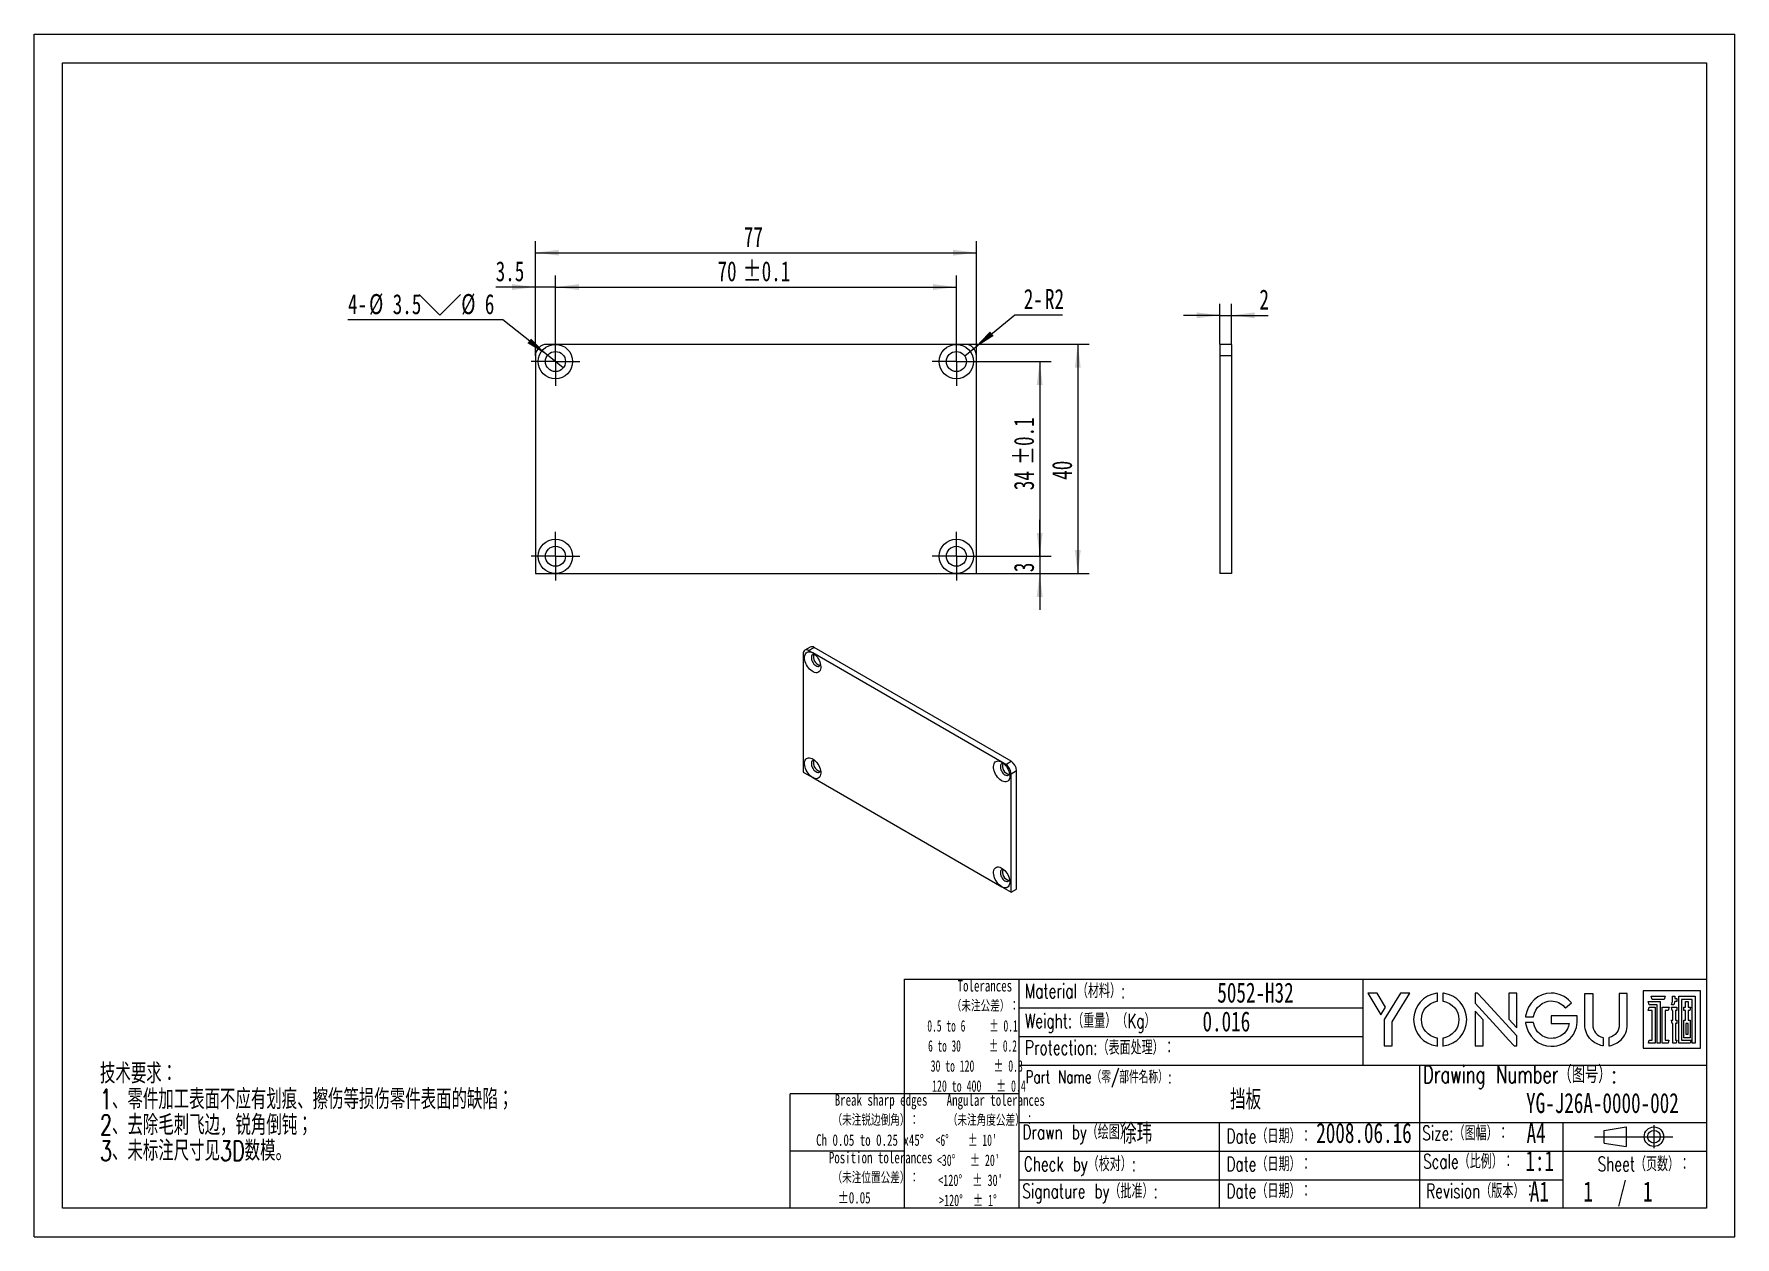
# Model space of a CAD drawing. Extents: x 0 to 297, y 0 to 210.
import ezdxf

# ---------------------------------------------------------------- set-up
doc = ezdxf.new("R2010")
doc.units = 0
doc.linetypes.add('SLD-中心线', pattern=[34.29, 30.48, -1.27, 1.27, -1.27])
doc.linetypes.add('SLD-实线', pattern=[0])
doc.layers.get('0').update_dxf_attribs({"linetype": 'CONTINUOUS'})
for name, color, linetype in [('YG-LOGO-A0', 179, 'SLD-实线'), ('中心线层', 7, 'SLD-中心线'), ('图框', 7, 'SLD-实线'), ('标注层', 7, 'SLD-实线')]:
    doc.layers.add(name, color=color, linetype=linetype)
doc.styles.add('SLDTEXTSTYLE0', font='TXT', dxfattribs={"width": 0.7, "bigfont": 'bigfont'})
doc.styles.add('SLDTEXTSTYLE1', font='TXT', dxfattribs={"width": 0.7})
doc.styles.add('SLDTEXTSTYLE2', font='TXT', dxfattribs={"width": 0.616667})
doc.styles.add('SLDTEXTSTYLE3', font='TXT', dxfattribs={"width": 0.633333})
doc.styles.add('SLDTEXTSTYLE4', font='TXT', dxfattribs={"width": 0.65})
doc.styles.add('SLDTEXTSTYLE5', font='TXT', dxfattribs={"width": 0.645455})
doc.styles.add('SLDTEXTSTYLE6', font='TXT', dxfattribs={"width": 0.611111})
doc.styles.add('SLDTEXTSTYLE7', font='TXT', dxfattribs={"width": 0.6})
doc.styles.add('SLDTEXTSTYLE8', font='TXT', dxfattribs={"width": 0.622222})
doc.dimstyles.new('SLDDIMSTYLE0', dxfattribs={"dimtxt": 3.5, "dimasz": 4.08, "dimexe": 0, "dimexo": 0.0625, "dimgap": 0.875, "dimtad": 2, "dimrnd": 1e-09, "dimzin": 12, "dimtxsty": 'SLDTEXTSTYLE1', "dimsah": 1, "dimcen": 0.09, "dimazin": 3, "dimtfac": 1, "dimtofl": 0, "dimtmove": 0, "dimatfit": 3, "dimtolj": 1, "dimtzin": 12})
doc.dimstyles.new('SLDDIMSTYLE1', dxfattribs={"dimtxt": 3.5, "dimasz": 4.08, "dimexe": 0, "dimexo": 0.0625, "dimgap": 0.875, "dimtad": 2, "dimrnd": 1e-09, "dimzin": 12, "dimtxsty": 'SLDTEXTSTYLE1', "dimsah": 1, "dimcen": 0.09, "dimazin": 3, "dimtol": 1, "dimtp": 0.1, "dimtm": 0.1, "dimtfac": 1, "dimtofl": 0, "dimtmove": 0, "dimatfit": 3, "dimtolj": 1})
doc.dimstyles.new('SLDDIMSTYLE2', dxfattribs={"dimtxt": 3.5, "dimasz": 4.08, "dimexe": 0, "dimexo": 0.0625, "dimgap": 0.875, "dimtad": 2, "dimrnd": 1e-09, "dimzin": 12, "dimtxsty": 'SLDTEXTSTYLE1', "dimsah": 1, "dimcen": 0.09, "dimazin": 3, "dimtfac": 1, "dimtmove": 0, "dimatfit": 3, "dimtolj": 1, "dimtzin": 12})
doc.dimstyles.new('SLDDIMSTYLE3', dxfattribs={"dimtxt": 3.5, "dimasz": 4.08, "dimexe": 0, "dimexo": 0.0625, "dimgap": 0.875, "dimtad": 0, "dimtih": 1, "dimtoh": 1, "dimrnd": 1e-09, "dimzin": 12, "dimtxsty": 'SLDTEXTSTYLE1', "dimblk1": 'NONE', "dimsah": 1, "dimcen": 0, "dimazin": 3, "dimtfac": 1, "dimtmove": 0, "dimatfit": 3, "dimtolj": 1, "dimtzin": 12})
doc.dimstyles.new('SLDDIMSTYLE4', dxfattribs={"dimtxt": 3.5, "dimasz": 4.08, "dimexe": 0, "dimexo": 0.0625, "dimgap": 0.875, "dimtad": 0, "dimtih": 1, "dimtoh": 1, "dimrnd": 1e-09, "dimzin": 12, "dimtxsty": 'SLDTEXTSTYLE1', "dimsah": 1, "dimcen": 0, "dimazin": 3, "dimtfac": 1, "dimtofl": 0, "dimtmove": 0, "dimatfit": 3, "dimtolj": 1, "dimtzin": 12})

# ---------------------------------------------------------------- blocks, each defined once
blk = doc.blocks.new('SW_NOTE_0')
at = {"layer": '标注层', "color": 0, "char_height": 3.5, "attachment_point": 1, "style": 'SLDTEXTSTYLE0'}
for s, insert in [('技术要求：', (0, 4.51)), ('1、零件加工表面不应有划痕、擦伤等损伤零件表面的缺陷；', (0, 0.01)), ('2、去除毛刺飞边，锐角倒钝；', (0, -4.49)), ('3、未标注尺寸见3D数模。', (0, -8.99))]:
    blk.add_mtext(s, dxfattribs=dict(at, insert=insert))
blk = doc.blocks.new('SW_NOTE_0_1')
at = {"layer": '图框', "color": 0, "char_height": 2, "attachment_point": 2}
for s, insert, style in [('Break sharp edges', (11.47, 2.58), 'SLDTEXTSTYLE1'), ('（未注锐边倒角）：', (10.55, -0.92), 'SLDTEXTSTYLE0'), ('Ch 0.05 to 0.25 x45°', (9.53, -4.42), 'SLDTEXTSTYLE1')]:
    blk.add_mtext(s, dxfattribs=dict(at, insert=insert, style=style))
blk = doc.blocks.new('SW_NOTE_0_2')
at = {"layer": '图框', "color": 0, "char_height": 2, "attachment_point": 2}
for s, insert, style in [('Position tolerances', (11.5, 2.58), 'SLDTEXTSTYLE1'), ('（未注位置公差）：', (10.65, -0.92), 'SLDTEXTSTYLE0'), ('±0.05', (6.89, -4.42), 'SLDTEXTSTYLE1')]:
    blk.add_mtext(s, dxfattribs=dict(at, insert=insert, style=style))
blk = doc.blocks.new('SW_NOTE_0_3')
at = {"layer": '图框', "color": 0, "char_height": 2, "attachment_point": 2}
for s, insert, style in [('Angular tolerances', (11.38, 2.58), 'SLDTEXTSTYLE1'), ('（未注角度公差）：', (10.57, -0.92), 'SLDTEXTSTYLE0'), ("<6°    ± 10'", (6.22, -4.42), 'SLDTEXTSTYLE2'), ("<30°   ± 20'", (6.59, -7.92), 'SLDTEXTSTYLE3'), ("<120°  ± 30'", (6.96, -11.42), 'SLDTEXTSTYLE4'), ('>120°  ± 1°', (6.52, -14.92), 'SLDTEXTSTYLE5')]:
    blk.add_mtext(s, dxfattribs=dict(at, insert=insert, style=style))
blk = doc.blocks.new('SW_NOTE_0_4')
at = {"layer": '图框', "color": 0, "char_height": 2, "attachment_point": 2}
for s, insert, style in [('Tolerances', (6.72, 2.58), 'SLDTEXTSTYLE1'), ('（未注公差）：', (6.82, -0.92), 'SLDTEXTSTYLE0'), ('0.5 to 6     ± 0.1', (4.57, -4.42), 'SLDTEXTSTYLE6'), ('6 to 30      ± 0.2', (4.57, -7.92), 'SLDTEXTSTYLE7'), ('30 to 120    ± 0.3', (5.31, -11.42), 'SLDTEXTSTYLE8'), ('120 to 400   ± 0.4', (5.69, -14.92), 'SLDTEXTSTYLE3')]:
    blk.add_mtext(s, dxfattribs=dict(at, insert=insert, style=style))
blk = doc.blocks.new('_D')
at = {"layer": '标注层'}
for p, q in [((87.55, 153.83), (87.55, 173.83)), ((164.55, 153.83), (164.55, 173.83)), ((87.55, 171.83), (164.55, 171.83))]:
    blk.add_line(p, q, dxfattribs=at)
for points in [[(87.55, 171.83), (91.63, 171.32), (91.63, 172.34)], [(164.55, 171.83), (160.47, 172.34), (160.47, 171.32)]]:
    blk.add_solid(points, dxfattribs=at)
at = {"layer": '标注层', "insert": (123.94, 176.34), "char_height": 3.5, "attachment_point": 1, "style": 'SLDTEXTSTYLE1'}
blk.add_mtext('77', dxfattribs=at)
blk = doc.blocks.new('_D_1')
at = {"layer": '标注层'}
for p, q in [((91.05, 157.08), (91.05, 167.83)), ((161.05, 157.08), (161.05, 167.83)), ((91.05, 165.83), (161.05, 165.83))]:
    blk.add_line(p, q, dxfattribs=at)
for points in [[(91.05, 165.83), (95.13, 165.32), (95.13, 166.34)], [(161.05, 165.83), (156.97, 166.34), (156.97, 165.32)]]:
    blk.add_solid(points, dxfattribs=at)
at = {"layer": '标注层', "char_height": 3.5, "attachment_point": 1, "style": 'SLDTEXTSTYLE1'}
for s, insert in [('70', (119.34, 170.34)), ('±0.1', (123.72, 170.34))]:
    blk.add_mtext(s, dxfattribs=dict(at, insert=insert))
blk = doc.blocks.new('_D_2')
at = {"layer": '标注层'}
for p, q in [((87.55, 153.83), (87.55, 167.83)), ((91.05, 157.08), (91.05, 167.83)), ((87.55, 165.83), (80.61, 165.83)), ((91.05, 165.83), (87.55, 165.83)), ((91.05, 165.83), (97.4, 165.83))]:
    blk.add_line(p, q, dxfattribs=at)
for points in [[(87.55, 165.83), (83.47, 166.34), (83.47, 165.32)], [(91.05, 165.83), (95.13, 165.32), (95.13, 166.34)]]:
    blk.add_solid(points, dxfattribs=at)
at = {"layer": '标注层', "insert": (80.61, 170.34), "char_height": 3.5, "attachment_point": 1, "style": 'SLDTEXTSTYLE1'}
blk.add_mtext('3.5', dxfattribs=at)
blk = doc.blocks.new('SW_SYMBOL_HOLE_SINK')
at = {"layer": '标注层', "color": 0}
for p, q in [((0, 875), (800, 75)), ((800, 75), (1600, 875))]:
    blk.add_line(p, q, dxfattribs=at)
blk = doc.blocks.new('_D_3')
at = {"layer": '标注层'}
for p, q in [((81.83, 160.09), (54.82, 160.09)), ((89.67, 153.91), (81.83, 160.09)), ((92.42, 151.75), (89.67, 153.91))]:
    blk.add_line(p, q, dxfattribs=at)
blk.add_solid([(89.67, 153.91), (86.78, 156.83), (86.15, 156.04)], dxfattribs=at)
at = {"layer": '标注层', "xscale": 0.004511737089201878, "yscale": 0.004511737089201878, "zscale": 0.004511737089201878}
blk.add_blockref('SW_SYMBOL_HOLE_SINK', (67.23, 160.61), dxfattribs=at)
at = {"layer": '标注层', "char_height": 3.5, "attachment_point": 1, "style": 'SLDTEXTSTYLE1'}
for s, insert in [('4-', (54.82, 164.6)), ('%%c', (58.51, 164.61)), ('3.5', (62.63, 164.6)), ('%%c', (74.6, 164.61)), ('6', (78.71, 164.6))]:
    blk.add_mtext(s, dxfattribs=dict(at, insert=insert))
blk = doc.blocks.new('_NONE')
blk = doc.blocks.new('_D_4')
at = {"layer": '标注层'}
for p, q in [((164.09, 155.1), (171.23, 160.98)), ((171.23, 160.98), (179.58, 160.98)), ((162.55, 153.83), (164.09, 155.1))]:
    blk.add_line(p, q, dxfattribs=at)
blk.add_solid([(164.09, 155.1), (167.56, 157.3), (166.92, 158.09)], dxfattribs=at)
at = {"layer": '标注层', "char_height": 3.5, "attachment_point": 1, "style": 'SLDTEXTSTYLE1'}
for s, insert in [('2-', (172.82, 165.5)), ('R2', (176.52, 165.5))]:
    blk.add_mtext(s, dxfattribs=dict(at, insert=insert))
blk = doc.blocks.new('_D_5')
at = {"layer": '标注层'}
for p, q in [((162.55, 155.83), (184.25, 155.83)), ((182.25, 155.83), (182.25, 115.83)), ((164.55, 115.83), (184.25, 115.83))]:
    blk.add_line(p, q, dxfattribs=at)
for points in [[(182.25, 155.83), (181.74, 151.75), (182.76, 151.75)], [(182.25, 115.83), (182.76, 119.91), (181.74, 119.91)]]:
    blk.add_solid(points, dxfattribs=at)
at = {"layer": '标注层', "insert": (177.74, 132.18), "char_height": 3.5, "attachment_point": 1, "rotation": 90, "style": 'SLDTEXTSTYLE1'}
blk.add_mtext('40', dxfattribs=at)
blk = doc.blocks.new('_D_6')
at = {"layer": '标注层'}
for p, q in [((165.3, 152.83), (177.6, 152.83)), ((175.6, 152.83), (175.6, 118.83)), ((165.3, 118.83), (177.6, 118.83))]:
    blk.add_line(p, q, dxfattribs=at)
for points in [[(175.6, 152.83), (175.09, 148.75), (176.11, 148.75)], [(175.6, 118.83), (176.11, 122.91), (175.09, 122.91)]]:
    blk.add_solid(points, dxfattribs=at)
at = {"layer": '标注层', "char_height": 3.5, "attachment_point": 1, "rotation": 90, "style": 'SLDTEXTSTYLE1'}
for s, insert in [('±0.1', (171.09, 134.75)), ('34', (171.09, 130.37))]:
    blk.add_mtext(s, dxfattribs=dict(at, insert=insert))
blk = doc.blocks.new('_D_7')
at = {"layer": '标注层'}
for p, q in [((175.6, 118.83), (175.6, 125.18)), ((165.3, 118.83), (177.6, 118.83)), ((175.6, 118.83), (175.6, 115.83)), ((164.55, 115.83), (177.6, 115.83)), ((175.6, 115.83), (175.6, 109.48))]:
    blk.add_line(p, q, dxfattribs=at)
for points in [[(175.6, 118.83), (176.11, 122.91), (175.09, 122.91)], [(175.6, 115.83), (175.09, 111.75), (176.11, 111.75)]]:
    blk.add_solid(points, dxfattribs=at)
at = {"layer": '标注层', "insert": (171.09, 116.06), "char_height": 3.5, "attachment_point": 1, "rotation": 90, "style": 'SLDTEXTSTYLE1'}
blk.add_mtext('3', dxfattribs=at)
blk = doc.blocks.new('SW_CENTERMARKSYMBOL_0')
at = {"layer": '中心线层', "color": 0}
for p, q in [((0, 2.5), (0, 4.25)), ((-2.5, 0), (-4.25, 0)), ((0, 0), (-2.5, 0)), ((0, 0), (0, 2.5)), ((0, 0), (0, -2.5)), ((0, 0), (2.5, 0)), ((2.5, 0), (4.25, 0)), ((0, -2.5), (0, -4.25))]:
    blk.add_line(p, q, dxfattribs=at)
blk = doc.blocks.new('SW_CENTERMARKSYMBOL_1')
at = {"layer": '中心线层', "color": 0}
for p, q in [((0, 2.5), (0, 4.25)), ((-2.5, 0), (-4.25, 0)), ((0, 0), (-2.5, 0)), ((0, 0), (0, 2.5)), ((0, 0), (0, -2.5)), ((0, 0), (2.5, 0)), ((2.5, 0), (4.25, 0)), ((0, -2.5), (0, -4.25))]:
    blk.add_line(p, q, dxfattribs=at)
blk = doc.blocks.new('SW_CENTERMARKSYMBOL_2')
at = {"layer": '中心线层', "color": 0}
for p, q in [((0, 2.5), (0, 4.25)), ((-2.5, 0), (-4.25, 0)), ((0, 0), (-2.5, 0)), ((0, 0), (0, 2.5)), ((0, 0), (0, -2.5)), ((0, 0), (2.5, 0)), ((2.5, 0), (4.25, 0)), ((0, -2.5), (0, -4.25))]:
    blk.add_line(p, q, dxfattribs=at)
blk = doc.blocks.new('SW_CENTERMARKSYMBOL_3')
at = {"layer": '中心线层', "color": 0}
for p, q in [((0, 2.5), (0, 4.25)), ((-2.5, 0), (-4.25, 0)), ((0, 0), (-2.5, 0)), ((0, 0), (0, 2.5)), ((0, 0), (0, -2.5)), ((0, 0), (2.5, 0)), ((2.5, 0), (4.25, 0)), ((0, -2.5), (0, -4.25))]:
    blk.add_line(p, q, dxfattribs=at)
blk = doc.blocks.new('_D_8')
at = {"layer": '标注层'}
for p, q in [((207.08, 160.89), (200.73, 160.89)), ((207.08, 155.83), (207.08, 162.89)), ((207.08, 160.89), (209.08, 160.89)), ((209.08, 155.83), (209.08, 162.89)), ((209.08, 160.89), (215.5, 160.89))]:
    blk.add_line(p, q, dxfattribs=at)
for points in [[(207.08, 160.89), (203, 161.4), (203, 160.39)], [(209.08, 160.89), (213.16, 160.39), (213.16, 161.4)]]:
    blk.add_solid(points, dxfattribs=at)
at = {"layer": '标注层', "insert": (213.96, 165.41), "char_height": 3.5, "attachment_point": 1, "style": 'SLDTEXTSTYLE1'}
blk.add_mtext('2', dxfattribs=at)

msp = doc.modelspace()

# ---------------------------------------------------------------- linework, layer by layer
at = {"color": 7, "linetype": 'SLD-实线'}
for p, q in [((91.048, 155.828), (89.548, 155.828)), ((161.048, 155.828), (91.048, 155.828)), ((162.548, 155.828), (161.048, 155.828)), ((209.076, 155.828), (207.076, 155.828)), ((207.076, 155.828), (207.076, 153.828)), ((209.076, 155.828), (209.076, 153.828)), ((87.548, 153.828), (87.548, 115.828)), ((164.548, 115.828), (164.548, 153.828)), ((209.076, 153.828), (207.076, 153.828)), ((207.076, 153.828), (207.076, 115.828)), ((209.076, 153.828), (209.076, 115.828)), ((87.548, 115.828), (91.048, 115.828)), ((91.048, 115.828), (161.048, 115.828)), ((161.048, 115.828), (164.548, 115.828)), ((209.076, 115.828), (207.076, 115.828)), ((134.311, 101.826), (134.311, 81.141)), ((135.53, 102.981), (134.587, 102.437)), ((135.254, 102.371), (136.196, 102.915)), ((135.961, 101.963), (135.254, 102.371)), ((168.959, 82.913), (135.961, 101.963)), ((170.609, 83.049), (136.196, 102.915)), ((134.311, 81.141), (135.961, 80.188)), ((169.666, 82.505), (168.959, 82.913)), ((169.666, 82.505), (170.609, 83.049)), ((170.609, 80.872), (171.552, 81.416)), ((170.609, 60.186), (170.609, 80.872)), ((171.552, 60.731), (171.552, 81.416)), ((135.961, 80.188), (168.959, 61.139)), ((168.959, 61.139), (170.609, 60.186)), ((170.609, 60.186), (171.552, 60.731))]:
    msp.add_line(p, q, dxfattribs=at)
at = {"color": 7, "linetype": 'SLD-实线', "flags": 128}
for points in [[(135.961, 101.963), (136.177, 101.819), (136.387, 101.64), (136.588, 101.431), (136.774, 101.196), (136.941, 100.94), (137.085, 100.67), (137.203, 100.393), (137.292, 100.113), (137.349, 99.839), (137.374, 99.576), (137.366, 99.331), (137.324, 99.11), (137.251, 98.917), (137.148, 98.757), (137.016, 98.634), (136.86, 98.55), (136.683, 98.509), (136.489, 98.51), (136.283, 98.553), (136.069, 98.639), (135.852, 98.764), (135.638, 98.926), (135.432, 99.12), (135.238, 99.343), (135.061, 99.589), (134.905, 99.853), (134.774, 100.127), (134.67, 100.407), (134.597, 100.684), (134.556, 100.953), (134.547, 101.208), (134.572, 101.442), (134.63, 101.65), (134.718, 101.827), (134.836, 101.969), (134.98, 102.072), (135.147, 102.135), (135.333, 102.155), (135.534, 102.133), (135.745, 102.068), (135.961, 101.963)], [(136.296, 101.723), (136.187, 101.735), (136.045, 101.715), (135.924, 101.652), (135.829, 101.548), (135.763, 101.409), (135.729, 101.24), (135.729, 101.047), (135.763, 100.839), (135.829, 100.624), (135.924, 100.411), (136.045, 100.208), (136.187, 100.024), (136.343, 99.867), (136.508, 99.742), (136.675, 99.656), (136.836, 99.611), (136.986, 99.609), (137.118, 99.651), (137.227, 99.735), (137.308, 99.856), (137.335, 99.923)], [(135.961, 80.188), (135.745, 80.332), (135.534, 80.511), (135.333, 80.72), (135.147, 80.955), (134.98, 81.211), (134.836, 81.481), (134.718, 81.758), (134.63, 82.038), (134.572, 82.312), (134.547, 82.575), (134.556, 82.82), (134.597, 83.041), (134.67, 83.234), (134.774, 83.394), (134.905, 83.517), (135.061, 83.601), (135.238, 83.642), (135.432, 83.641), (135.638, 83.597), (135.852, 83.512), (136.069, 83.387), (136.283, 83.225), (136.489, 83.031), (136.683, 82.808), (136.86, 82.562), (137.016, 82.298), (137.148, 82.024), (137.251, 81.744), (137.324, 81.467), (137.366, 81.198), (137.374, 80.943), (137.349, 80.709), (137.292, 80.501), (137.203, 80.324), (137.085, 80.182), (136.941, 80.079), (136.774, 80.016), (136.588, 79.996), (136.387, 80.018), (136.177, 80.083), (135.961, 80.188)], [(136.296, 83.215), (136.187, 83.227), (136.045, 83.206), (135.924, 83.143), (135.829, 83.04), (135.763, 82.901), (135.729, 82.732), (135.729, 82.539), (135.763, 82.331), (135.829, 82.116), (135.924, 81.902), (136.045, 81.7), (136.187, 81.516), (136.343, 81.359), (136.508, 81.234), (136.675, 81.148), (136.836, 81.103), (136.986, 81.101), (137.118, 81.143), (137.227, 81.226), (137.308, 81.348), (137.335, 81.415)], [(168.959, 82.913), (169.175, 82.769), (169.386, 82.591), (169.586, 82.381), (169.773, 82.146), (169.94, 81.891), (170.084, 81.621), (170.201, 81.343), (170.29, 81.064), (170.347, 80.79), (170.372, 80.527), (170.364, 80.282), (170.323, 80.06), (170.249, 79.867), (170.146, 79.707), (170.015, 79.584), (169.859, 79.501), (169.682, 79.459), (169.488, 79.46), (169.281, 79.504), (169.067, 79.589), (168.851, 79.714), (168.637, 79.876), (168.43, 80.071), (168.236, 80.294), (168.059, 80.54), (167.903, 80.803), (167.772, 81.078), (167.668, 81.357), (167.595, 81.635), (167.554, 81.904), (167.546, 82.158), (167.571, 82.392), (167.628, 82.6), (167.717, 82.777), (167.834, 82.919), (167.978, 83.023), (168.145, 83.086), (168.331, 83.106), (168.532, 83.083), (168.743, 83.019), (168.959, 82.913)], [(169.294, 82.673), (169.185, 82.685), (169.043, 82.665), (168.922, 82.602), (168.827, 82.499), (168.761, 82.36), (168.727, 82.19), (168.727, 81.998), (168.761, 81.789), (168.827, 81.574), (168.922, 81.361), (169.043, 81.158), (169.185, 80.975), (169.341, 80.817), (169.506, 80.693), (169.673, 80.606), (169.835, 80.562), (169.985, 80.56), (170.117, 80.602), (170.225, 80.685), (170.306, 80.807), (170.333, 80.873)], [(168.959, 61.139), (168.743, 61.283), (168.532, 61.461), (168.331, 61.671), (168.145, 61.906), (167.978, 62.161), (167.834, 62.431), (167.717, 62.709), (167.628, 62.988), (167.571, 63.262), (167.546, 63.525), (167.554, 63.77), (167.595, 63.992), (167.668, 64.185), (167.772, 64.345), (167.903, 64.468), (168.059, 64.551), (168.236, 64.593), (168.43, 64.592), (168.637, 64.548), (168.851, 64.463), (169.067, 64.338), (169.281, 64.176), (169.488, 63.981), (169.682, 63.758), (169.859, 63.512), (170.015, 63.249), (170.146, 62.974), (170.249, 62.695), (170.323, 62.417), (170.364, 62.148), (170.372, 61.893), (170.347, 61.659), (170.29, 61.451), (170.201, 61.274), (170.084, 61.133), (169.94, 61.029), (169.773, 60.966), (169.586, 60.946), (169.386, 60.969), (169.175, 61.033), (168.959, 61.139)], [(169.294, 64.165), (169.185, 64.177), (169.043, 64.157), (168.922, 64.094), (168.827, 63.991), (168.761, 63.852), (168.727, 63.682), (168.727, 63.489), (168.761, 63.281), (168.827, 63.066), (168.922, 62.853), (169.043, 62.65), (169.185, 62.466), (169.341, 62.309), (169.506, 62.185), (169.673, 62.098), (169.835, 62.053), (169.985, 62.052), (170.117, 62.093), (170.225, 62.177), (170.306, 62.299), (170.333, 62.365)]]:
    msp.add_lwpolyline(points, dxfattribs=at)
at = {"color": 7, "linetype": 'SLD-实线'}
for centre, radius in [((91.048, 152.828), 3), ((91.048, 152.828), 1.75), ((161.048, 152.828), 3), ((161.048, 152.828), 1.75), ((91.048, 118.828), 3), ((161.048, 118.828), 3), ((91.048, 118.828), 1.75), ((161.048, 118.828), 1.75)]:
    msp.add_circle(centre, radius, dxfattribs=at)
for centre, radius, start, end in [((89.548, 153.828), 2, 90, 180), ((162.548, 153.828), 2, 0, 90), ((134.885, 101.92), 0.582, 50.79671, 189.21404), ((135.806, 102.37), 0.671, 54.38242, 114.30712), ((137.568, 101.258), 1.476, 161.1435, 258.85112), ((137.568, 82.749), 1.476, 161.1435, 258.85112), ((170.566, 82.208), 1.476, 161.1435, 258.85112), ((168.562, 80.779), 2.049, 2.60548, 57.39452), ((169.505, 81.323), 2.049, 2.60548, 57.39452), ((170.566, 63.7), 1.476, 161.1435, 258.85112)]:
    msp.add_arc(centre, radius, start, end, dxfattribs=at)
at = {"layer": 'YG-LOGO-A0', "linetype": 'SLD-实线'}
for p, q in [((234.522, 42.536), (232.886, 42.536)), ((232.886, 42.536), (235.179, 38.802)), ((235.999, 40.132), (234.522, 42.536)), ((238.605, 42.536), (235.768, 37.936)), ((237.161, 37.543), (240.242, 42.536)), ((240.242, 42.536), (238.605, 42.536)), ((245.046, 42.55), (244.921, 42.534)), ((245.046, 41.171), (245.046, 42.55)), ((246.122, 42.534), (245.998, 42.55)), ((245.998, 42.55), (245.998, 41.171)), ((252.065, 42.575), (251.619, 42.575)), ((251.619, 42.575), (251.619, 40.827)), ((253.053, 41.511), (252.065, 42.575)), ((258.888, 42.575), (257.495, 42.575)), ((257.495, 42.575), (257.495, 38.042)), ((258.888, 36.513), (258.888, 42.575)), ((270.782, 37.047), (270.782, 42.506)), ((270.782, 42.506), (272.175, 42.506)), ((272.175, 42.506), (272.175, 37.047)), ((276.804, 42.506), (276.804, 37.047)), ((278.197, 42.506), (276.804, 42.506)), ((278.197, 37.047), (278.197, 42.506)), ((235.179, 38.802), (235.999, 40.132)), ((244.955, 41.155), (245.046, 41.171)), ((245.998, 41.171), (246.089, 41.155)), ((251.619, 40.827), (255.92, 36.102)), ((253.012, 37.888), (251.619, 39.417)), ((251.619, 39.417), (251.619, 33.354)), ((258.888, 35.103), (253.053, 41.511)), ((264.887, 38.622), (264.887, 37.25)), ((269.43, 38.622), (264.887, 38.622)), ((267.247, 40.143), (267.391, 39.98)), ((267.391, 39.98), (268.431, 40.883)), ((268.431, 40.883), (268.285, 41.048)), ((269.453, 37.96), (269.43, 38.622)), ((235.768, 37.936), (235.768, 33.37)), ((237.161, 33.367), (237.161, 37.543)), ((253.012, 33.354), (253.012, 37.888)), ((255.92, 36.102), (257.455, 34.418)), ((257.495, 38.042), (258.888, 36.513)), ((260.445, 38.526), (260.43, 38.402)), ((260.43, 38.402), (261.822, 38.402)), ((261.822, 37.47), (260.43, 37.47)), ((260.43, 37.47), (260.445, 37.346)), ((261.822, 38.402), (261.837, 38.494)), ((261.837, 37.378), (261.822, 37.47)), ((264.887, 37.25), (268.037, 37.25)), ((235.768, 33.37), (237.161, 33.367)), ((244.921, 33.348), (245.046, 33.332)), ((245.046, 34.711), (244.955, 34.727)), ((245.046, 33.332), (245.046, 34.711)), ((246.089, 34.727), (245.998, 34.711)), ((245.998, 34.711), (245.998, 33.332)), ((245.998, 33.332), (246.122, 33.348)), ((251.619, 33.354), (253.012, 33.354)), ((257.455, 34.418), (258.442, 33.354)), ((258.442, 33.354), (258.888, 33.354)), ((258.888, 33.354), (258.888, 35.103)), ((274.013, 33.372), (273.885, 33.393)), ((273.93, 34.804), (274.013, 34.783)), ((274.013, 34.783), (274.013, 33.372)), ((275.049, 34.804), (274.965, 34.783)), ((274.965, 34.783), (274.965, 33.372)), ((274.965, 33.372), (275.093, 33.393))]:
    msp.add_line(p, q, dxfattribs=at)
at = {"layer": 'YG-LOGO-A0'}
for p, q in [((280.963, 42.945), (280.963, 32.945)), ((290.963, 42.945), (280.963, 42.945)), ((282.551, 41.456), (282.392, 42.048)), ((282.392, 42.048), (284.38, 42.048)), ((284.38, 42.048), (284.38, 42.047)), ((284.38, 42.047), (284.821, 42.047)), ((284.821, 42.047), (284.664, 41.457)), ((286.062, 41.097), (286.062, 42.044)), ((286.062, 42.044), (286.489, 42.044)), ((286.489, 42.044), (286.489, 41.609)), ((286.489, 41.609), (286.862, 41.609)), ((286.862, 41.609), (286.862, 41.095)), ((286.862, 41.609), (286.862, 41.609)), ((286.862, 41.609), (286.862, 41.609)), ((287.175, 33.843), (287.175, 42.047)), ((287.175, 42.047), (287.431, 42.047)), ((287.431, 42.047), (287.688, 42.047)), ((287.688, 42.047), (289.553, 42.047)), ((289.553, 42.047), (289.725, 42.047)), ((289.725, 42.047), (290.065, 42.047)), ((290.065, 42.047), (290.065, 33.842)), ((290.963, 32.945), (290.963, 42.945)), ((282.023, 40.505), (281.867, 41.096)), ((281.867, 41.096), (283.422, 41.096)), ((281.867, 39.538), (282.023, 40.128)), ((282.547, 39.538), (281.867, 39.538)), ((283.422, 40.505), (282.023, 40.505)), ((282.023, 40.128), (283.061, 40.128)), ((282.544, 34.356), (282.547, 39.538)), ((284.38, 41.456), (282.551, 41.456)), ((283.06, 39.538), (283.057, 34.356)), ((283.061, 39.538), (283.06, 39.538)), ((283.061, 40.128), (283.061, 39.538)), ((283.419, 33.842), (283.422, 40.505)), ((283.422, 41.096), (283.422, 41.096)), ((283.422, 41.096), (283.935, 41.096)), ((283.935, 40.505), (283.932, 33.842)), ((283.935, 41.096), (283.935, 40.505)), ((283.935, 41.096), (283.935, 41.096)), ((283.935, 40.505), (283.935, 40.505)), ((284.304, 34.356), (284.304, 39.856)), ((284.304, 39.856), (284.305, 39.856)), ((284.305, 39.856), (284.305, 40.128)), ((284.305, 40.128), (285.499, 40.128)), ((284.664, 41.457), (284.38, 41.457)), ((284.38, 41.457), (284.38, 41.456)), ((285.342, 39.538), (284.817, 39.538)), ((284.817, 39.538), (284.817, 34.356)), ((285.499, 40.128), (285.342, 39.538)), ((286.059, 39.538), (285.902, 40.128)), ((285.902, 40.128), (286.862, 40.128)), ((285.904, 40.504), (286.062, 41.097)), ((286.33, 40.504), (285.904, 40.504)), ((286.126, 39.538), (286.059, 39.538)), ((286.126, 37.866), (286.126, 39.538)), ((286.489, 41.095), (286.33, 40.504)), ((286.862, 41.095), (286.489, 41.095)), ((286.862, 39.538), (286.638, 39.538)), ((286.638, 39.538), (286.638, 37.866)), ((286.726, 41.096), (286.726, 41.095)), ((286.862, 40.128), (286.862, 39.538)), ((289.553, 41.456), (287.688, 41.456)), ((287.688, 41.456), (287.688, 34.356)), ((288.06, 39.538), (288.06, 40.128)), ((288.06, 40.128), (288.386, 40.128)), ((288.386, 39.538), (288.06, 39.538)), ((288.386, 40.128), (288.386, 41.096)), ((288.386, 41.096), (288.813, 41.096)), ((288.386, 37.867), (288.386, 39.538)), ((288.813, 41.096), (288.813, 40.128)), ((288.813, 40.128), (289.256, 40.128)), ((289.1, 39.538), (288.813, 39.538)), ((288.813, 39.538), (288.813, 37.867)), ((289.256, 40.128), (289.1, 39.538)), ((289.553, 33.842), (289.553, 41.456)), ((286.059, 37.276), (285.902, 37.866)), ((285.902, 37.866), (286.126, 37.866)), ((286.126, 37.276), (286.059, 37.276)), ((286.126, 34.356), (286.126, 37.276)), ((286.638, 37.866), (286.862, 37.866)), ((286.862, 37.276), (286.638, 37.276)), ((286.638, 37.276), (286.638, 34.356)), ((286.862, 37.866), (286.862, 37.276)), ((288.06, 37.544), (288.06, 37.867)), ((288.06, 37.867), (288.386, 37.867)), ((288.06, 37.276), (288.06, 37.544)), ((288.06, 35.377), (288.06, 37.276)), ((288.805, 37.276), (288.433, 37.276)), ((288.433, 37.276), (288.433, 35.377)), ((288.805, 35.377), (288.805, 37.276)), ((288.813, 37.867), (289.178, 37.867)), ((289.178, 37.867), (289.178, 37.544)), ((289.178, 37.544), (289.178, 37.276)), ((289.178, 37.276), (289.178, 35.377)), ((280.963, 32.945), (290.963, 32.945)), ((281.887, 33.842), (282.023, 34.356)), ((283.061, 33.842), (281.887, 33.842)), ((282.023, 34.356), (282.544, 34.356)), ((283.057, 34.356), (283.061, 34.356)), ((283.061, 34.356), (283.061, 33.842)), ((283.932, 33.842), (283.419, 33.842)), ((284.304, 34.099), (284.304, 34.356)), ((284.304, 33.842), (284.304, 34.099)), ((285.341, 33.842), (284.304, 33.842)), ((284.817, 34.356), (285.477, 34.356)), ((285.477, 34.356), (285.341, 33.842)), ((286.126, 34.099), (286.126, 34.356)), ((286.126, 33.842), (286.126, 34.099)), ((286.726, 33.842), (286.126, 33.842)), ((286.638, 34.356), (286.862, 34.356)), ((286.862, 34.356), (286.726, 33.842)), ((287.445, 33.843), (287.175, 33.843)), ((287.445, 33.842), (287.445, 33.843)), ((289.191, 33.842), (287.445, 33.842)), ((287.688, 34.356), (289.327, 34.356)), ((288.06, 35.094), (288.06, 35.377)), ((288.06, 34.786), (288.06, 35.094)), ((289.178, 34.786), (288.06, 34.786)), ((288.433, 35.377), (288.805, 35.377)), ((289.178, 35.377), (289.178, 35.094)), ((289.178, 35.094), (289.178, 34.786)), ((289.327, 34.356), (289.191, 33.842)), ((290.065, 33.842), (289.553, 33.842))]:
    msp.add_line(p, q, dxfattribs=at)
at = {"layer": 'YG-LOGO-A0', "linetype": 'SLD-实线'}
for points in [[(244.921, 42.534), (242.622, 42.235), (240.888, 40.261), (240.888, 37.941)], [(240.888, 37.941), (240.888, 35.622), (242.622, 33.647), (244.921, 33.348)], [(268.037, 37.25), (267.942, 36.613), (267.666, 36.046), (267.234, 35.603)], [(271.867, 34.426), (271.167, 35.125), (270.782, 36.056), (270.782, 37.047)], [(272.175, 37.047), (272.175, 35.984), (272.896, 35.061), (273.93, 34.804)], [(276.804, 37.047), (276.804, 35.984), (276.082, 35.061), (275.049, 34.804)], [(277.111, 34.426), (277.811, 35.125), (278.197, 36.056), (278.197, 37.047)], [(273.885, 33.393), (273.117, 33.518), (272.419, 33.875), (271.867, 34.426)], [(275.093, 33.393), (275.862, 33.518), (276.559, 33.875), (277.111, 34.426)]]:
    msp.add_open_spline(points, degree=3, dxfattribs=at)
for points, knots in [([(246.122, 33.348), (248.421, 33.647), (250.155, 35.622), (250.155, 37.941), (250.155, 40.261), (248.421, 42.235), (246.122, 42.534)], [8, 8, 8, 8, 9, 9, 9, 10, 10, 10, 10]), ([(268.285, 41.048), (267.428, 42.018), (266.206, 42.574), (264.931, 42.574), (262.66, 42.574), (260.732, 40.834), (260.445, 38.526)], [5, 5, 5, 5, 6, 6, 6, 7, 7, 7, 7]), ([(244.955, 34.727), (243.391, 35.003), (242.256, 36.354), (242.256, 37.941), (242.256, 39.528), (243.391, 40.879), (244.955, 41.155)], [4, 4, 4, 4, 5, 5, 5, 6, 6, 6, 6]), ([(246.089, 41.155), (247.653, 40.879), (248.788, 39.528), (248.788, 37.941), (248.788, 36.354), (247.653, 35.003), (246.089, 34.727)], [3, 3, 3, 3, 4, 4, 4, 5, 5, 5, 5]), ([(261.837, 38.494), (262.099, 40.063), (263.4, 41.202), (264.931, 41.202), (265.808, 41.202), (266.653, 40.816), (267.247, 40.143)], [0, 0, 0, 0, 1, 1, 1, 2, 2, 2, 2]), ([(260.445, 37.348), (260.445, 37.348), (260.731, 35.039), (262.66, 33.298), (264.931, 33.298), (266.208, 33.298), (267.378, 33.777), (268.227, 34.648)], [7.9997323, 7.9997323, 7.9997323, 7.9997323, 8, 9, 9, 9, 10, 10, 10, 10]), ([(267.234, 35.603), (266.649, 35.002), (265.83, 34.67), (264.931, 34.67), (263.4, 34.67), (262.099, 35.809), (261.837, 37.378)], [3, 3, 3, 3, 4, 4, 4, 5, 5, 5, 5]), ([(268.227, 34.648), (269.063, 35.507), (269.499, 36.684), (269.453, 37.962), (269.453, 37.962)], [10, 10, 10, 10, 11, 11.000542, 11.000542, 11.000542, 11.000542])]:
    msp.add_open_spline(points, degree=3, knots=knots, dxfattribs=at)
at = {"layer": '图框'}
for p, q in [((0, 0), (0, 210)), ((0, 210), (297, 210)), ((297, 0), (297, 210)), ((5, 205), (292, 205)), ((5, 5), (5, 205)), ((292, 205), (292, 5)), ((152, 45), (292, 45)), ((152, 5), (152, 45)), ((172, 5), (172, 45)), ((232, 45), (232, 30)), ((172, 40), (232, 40)), ((172, 35), (232, 35)), ((172, 30), (292, 30)), ((242, 5), (242, 30)), ((172, 25), (132, 25)), ((132, 5), (132, 25)), ((172, 20), (292, 20)), ((207, 5), (207, 20)), ((267, 5), (267, 20)), ((274.188, 18.6), (277.997, 19.2)), ((152, 15), (132, 15)), ((172, 15), (292, 15)), ((172, 10), (267, 10)), ((292, 5), (5, 5)), ((0, 0), (297, 0))]:
    msp.add_line(p, q, dxfattribs=at)
at = {"layer": '图框', "color": 7, "linetype": 'SLD-实线'}
for p, q in [((274.188, 16.4), (274.188, 18.6)), ((277.997, 19.2), (277.997, 15.8)), ((274.188, 16.4), (277.997, 15.8))]:
    msp.add_line(p, q, dxfattribs=at)
at = {"layer": '图框', "linetype": 'SLD-中心线'}
for p, q in [((282.842, 19.5), (282.842, 15.5)), ((272.477, 17.5), (286.163, 17.5))]:
    msp.add_line(p, q, dxfattribs=at)
at = {"layer": '图框'}
for radius in [1.7, 1.1]:
    msp.add_circle((282.842, 17.5), radius, dxfattribs=at)

# ---------------------------------------------------------------- block references
at = {"layer": '中心线层'}
for name, p in [('SW_CENTERMARKSYMBOL_0', (91.048, 152.828)), ('SW_CENTERMARKSYMBOL_3', (161.048, 152.828)), ('SW_CENTERMARKSYMBOL_2', (91.048, 118.828)), ('SW_CENTERMARKSYMBOL_1', (161.048, 118.828))]:
    msp.add_blockref(name, p, dxfattribs=at)
at = {"layer": '图框'}
for name, p in [('SW_NOTE_0_4', (159.301, 42.274)), ('SW_NOTE_0_1', (136.432, 22.339)), ('SW_NOTE_0_3', (156.543, 22.32)), ('SW_NOTE_0_2', (136.331, 12.278))]:
    msp.add_blockref(name, p, dxfattribs=at)
at = {"layer": '标注层'}
msp.add_blockref('SW_NOTE_0', (11.513, 25.796), dxfattribs=at)

# ---------------------------------------------------------------- texts
at = {"layer": '图框'}
for s, insert, char_height, attachment_point, style in [('Material（材料）:', (173.021, 44.212), 2.5, 1, 'SLDTEXTSTYLE0'), ('5052-H32', (213.277, 44.415), 3.5, 2, 'SLDTEXTSTYLE1'), ('Weight:（重量）（Kg）', (173.021, 38.98), 2.5, 1, 'SLDTEXTSTYLE0'), ('0.016', (208.195, 39.382), 3.5, 2, 'SLDTEXTSTYLE1'), ('Protection:（表面处理）：', (173.021, 34.32), 2.5, 1, 'SLDTEXTSTYLE0'), ('Drawing Number（图号）:', (242.535, 29.875), 3, 1, 'SLDTEXTSTYLE0'), ('Part Name（零/部件名称）:', (173.124, 29.039), 2.2, 1, 'SLDTEXTSTYLE0'), ('挡板', (211.548, 25.736), 3.5, 2, 'SLDTEXTSTYLE0'), ('YG-J26A-0000-002', (273.855, 25.139), 3.5, 2, 'SLDTEXTSTYLE1'), ('Drawn by（绘图）:', (172.569, 19.551), 2.5, 1, 'SLDTEXTSTYLE0'), ('徐玮', (189.822, 19.803), 3.5, 1, 'SLDTEXTSTYLE0'), ('Date（日期）：', (208.192, 18.865), 2.5, 1, 'SLDTEXTSTYLE0'), ('2008.06.16', (223.886, 19.91), 3.5, 1, 'SLDTEXTSTYLE1'), ('Size:（图幅）：', (242.388, 19.381), 2.5, 1, 'SLDTEXTSTYLE0'), ('A4', (260.612, 19.91), 3.5, 1, 'SLDTEXTSTYLE1'), ('1:1', (262.906, 15.028), 3.5, 2, 'SLDTEXTSTYLE1'), ('Check by（校对）:', (172.812, 13.984), 2.5, 1, 'SLDTEXTSTYLE0'), ('Date（日期）：', (208.192, 13.984), 2.5, 1, 'SLDTEXTSTYLE0'), ('Scale（比例）：', (242.535, 14.446), 2.5, 1, 'SLDTEXTSTYLE0'), ('Sheet（页数）：', (273.013, 13.984), 2.5, 1, 'SLDTEXTSTYLE0'), ('Signature by（批准）:', (172.563, 9.261), 2.5, 1, 'SLDTEXTSTYLE0'), ('Date（日期）：', (208.192, 9.285), 2.5, 1, 'SLDTEXTSTYLE0'), ('Revision（版本）：', (243.08, 9.285), 2.5, 1, 'SLDTEXTSTYLE0'), ('A1', (261.177, 9.691), 3.5, 1, 'SLDTEXTSTYLE1'), ('1', (270.519, 9.691), 3.5, 1, 'SLDTEXTSTYLE1'), ('/', (276.448, 9.691), 3.5, 1, 'SLDTEXTSTYLE1'), ('1', (280.931, 9.691), 3.5, 1, 'SLDTEXTSTYLE1')]:
    msp.add_mtext(s, dxfattribs=dict(at, insert=insert, char_height=char_height, attachment_point=attachment_point, style=style))

# ---------------------------------------------------------------- dimensions: what is measured, and where the dimension line sits
at = {"layer": '标注层'}
for base, p1, p2, dimstyle, picture, middle in [((164.548, 171.828), (87.548, 153.828), (164.548, 153.828), 'SLDDIMSTYLE0', '_D', (125.476, 171.828)), ((87.548, 165.828), (91.048, 157.078), (87.548, 153.828), 'SLDDIMSTYLE2', '_D_2', (82.911, 165.828)), ((161.048, 165.828), (91.048, 157.078), (161.048, 157.078), 'SLDDIMSTYLE1', '_D_1', (125.476, 165.828)), ((209.076, 160.895), (207.076, 155.828), (209.076, 155.828), 'SLDDIMSTYLE2', '_D_8', (214.731, 160.895))]:
    dim = msp.add_linear_dim(base=base, p1=p1, p2=p2, dimstyle=dimstyle, dxfattribs=at)
    dim.commit()
    dim.dimension.update_dxf_attribs({"geometry": picture, "text_midpoint": middle, "dimtype": 160})
dim = msp.add_diameter_dim_2p(p1=(92.423, 151.745), p2=(89.673, 153.911), text='4-<>{\\fGDT;w}%%c6', dimstyle='SLDDIMSTYLE3', dxfattribs=at)
dim.commit()
dim.dimension.update_dxf_attribs({"geometry": '_D_3', "text_midpoint": (67.531, 162.773), "dimtype": 163})
dim = msp.add_radius_dim(center=(162.548, 153.828), mpoint=(164.092, 155.1), text='2-<>', dimstyle='SLDDIMSTYLE4', dxfattribs=at)
dim.commit()
dim.dimension.update_dxf_attribs({"geometry": '_D_4', "text_midpoint": (176.203, 163.149), "dimtype": 164})
for base, p1, p2, dimstyle, picture, middle in [((182.249, 115.828), (162.548, 155.828), (164.548, 115.828), 'SLDDIMSTYLE0', '_D_5', (182.249, 133.72)), ((175.602, 118.828), (165.298, 152.828), (165.298, 118.828), 'SLDDIMSTYLE1', '_D_6', (175.602, 136.5)), ((175.602, 115.828), (165.298, 118.828), (164.548, 115.828), 'SLDDIMSTYLE2', '_D_7', (175.602, 116.827))]:
    dim = msp.add_linear_dim(base=base, p1=p1, p2=p2, angle=90, dimstyle=dimstyle, dxfattribs=at)
    dim.commit()
    dim.dimension.update_dxf_attribs({"geometry": picture, "text_midpoint": middle, "dimtype": 160})

doc.saveas('drawing.dxf')
